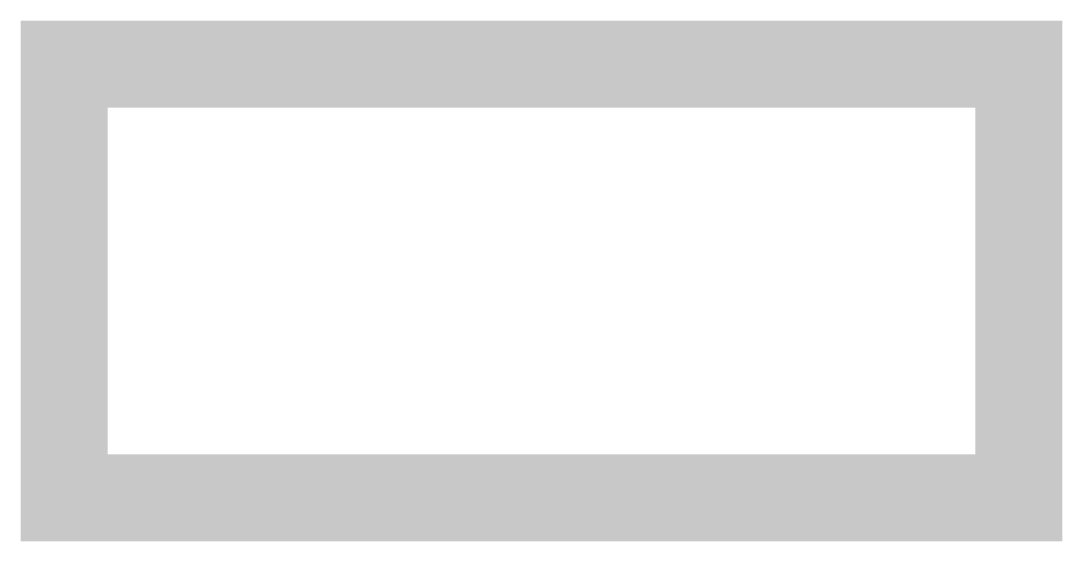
# Model space of a CAD drawing. Header units: metres. Extents: x -0.6 to 0.6, y -0.3 to 0.3.
import ezdxf

# ---------------------------------------------------------------- set-up
doc = ezdxf.new("R2010")
doc.units = ezdxf.units.M
doc.set_wipeout_variables(frame=1)

msp = doc.modelspace()

# ---------------------------------------------------------------- linework, layer by layer
at = {"const_width": 0.1}
msp.add_lwpolyline([(0.55, 0.25), (-0.55, 0.25), (-0.55, -0.25), (0.55, -0.25)], close=True, dxfattribs=at)

# ---------------------------------------------------------------- next in the draw order: wipeouts: each hides what was drawn before it
msp.add_wipeout([(-0.5, 0.2), (0.5, 0.2), (0.5, -0.2), (-0.5, -0.2)])

doc.saveas('drawing.dxf')
